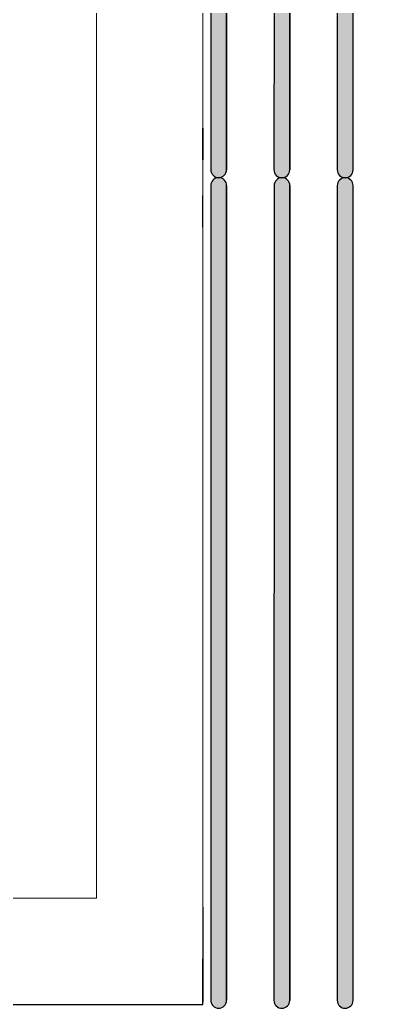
# Model space of a CAD drawing. Header units: centimetres. Extents: x 54005 to 61405, y 90310 to 94744.
# Drawn here: x 56598.5 to 56645.3, y 91951 to 92076 of the extents above; entities that cross this region are included whole.
import ezdxf

# ---------------------------------------------------------------- set-up
doc = ezdxf.new("R2010")
doc.units = ezdxf.units.CM
doc.header["$LTSCALE"] = 25
doc.layers.get('0').update_dxf_attribs({"lineweight": 0})
doc.layers.add('OC-Mutfak_Ekipman', color=252, linetype='Continuous')

# ---------------------------------------------------------------- blocks, each defined once
blk = doc.blocks.new('ekmek')
at = {"layer": 'OC-Mutfak_Ekipman'}
h = blk.add_hatch(color=256, dxfattribs=at)
h.dxf.hatch_style = 1
h.paths.add_polyline_path([(2465.85, 3789.55, 0.414197), (2464.85, 3788.55), (2464.84, 3692.86, 0.41423), (2465.84, 3691.86, 0.414197), (2466.84, 3692.86), (2466.85, 3788.55, 0.41423)])
h.paths.add_polyline_path([(2457.85, 3789.55, 0.414197), (2456.85, 3788.55), (2456.84, 3692.86, 0.41423), (2457.84, 3691.86, 0.414197), (2458.84, 3692.86), (2458.85, 3788.55, 0.41423)])
h.paths.add_polyline_path([(2449.85, 3789.55, 0.414197), (2448.85, 3788.55), (2448.84, 3692.86, 0.41423), (2449.84, 3691.86, 0.414197), (2450.84, 3692.86), (2450.85, 3788.55, 0.41423)])
h.paths.add_polyline_path([(2441.85, 3789.55, 0.414197), (2440.85, 3788.55), (2440.84, 3692.86, 0.41423), (2441.84, 3691.86, 0.414197), (2442.84, 3692.86), (2442.85, 3788.55, 0.41423)])
h.paths.add_polyline_path([(2433.85, 3789.56, 0.414197), (2432.85, 3788.56), (2432.84, 3692.87, 0.41423), (2433.84, 3691.87, 0.414197), (2434.84, 3692.87), (2434.85, 3788.56, 0.41423)])
h = blk.add_hatch(color=256, dxfattribs=at)
h.dxf.hatch_style = 1
h.paths.add_polyline_path([(2464.84, 3587.86, 0.414227), (2465.84, 3586.86, 0.4142), (2466.84, 3587.86), (2466.85, 3690.86, 0.414227), (2465.85, 3691.86, 0.4142), (2464.85, 3690.86)])
h.paths.add_polyline_path([(2456.84, 3587.86, 0.414227), (2457.84, 3586.86, 0.4142), (2458.84, 3587.86), (2458.85, 3690.86, 0.414227), (2457.85, 3691.86, 0.4142), (2456.85, 3690.86)])
h.paths.add_polyline_path([(2448.84, 3587.86, 0.414227), (2449.84, 3586.86, 0.4142), (2450.84, 3587.86), (2450.85, 3690.86, 0.414227), (2449.85, 3691.86, 0.4142), (2448.85, 3690.86)])
h.paths.add_polyline_path([(2442.85, 3690.86, 0.414227), (2441.85, 3691.86, 0.4142), (2440.85, 3690.86), (2440.84, 3587.86, 0.414227), (2441.84, 3586.86, 0.4142), (2442.84, 3587.86)])
h.paths.add_polyline_path([(2432.84, 3587.87, 0.414227), (2433.84, 3586.87, 0.4142), (2434.84, 3587.87), (2434.85, 3690.87, 0.414227), (2433.85, 3691.87, 0.4142), (2432.85, 3690.87)])
for points in [[(2431.85, 3787.29), (2361.85, 3787.29), (2361.85, 3587.29), (2431.85, 3587.29)], [(2418.38, 3773.82), (2375.33, 3773.82), (2375.33, 3600.77), (2418.38, 3600.77)]]:
    blk.add_lwpolyline(points, close=True)
for p, q in [((2432.85, 3788.56), (2432.84, 3692.87)), ((2434.85, 3788.56), (2434.84, 3692.87)), ((2434.84, 3692.87), (2434.85, 3788.56)), ((2440.85, 3788.55), (2440.84, 3692.86)), ((2442.85, 3788.55), (2442.84, 3692.86)), ((2442.84, 3692.86), (2442.85, 3788.55)), ((2448.85, 3788.55), (2448.84, 3692.86)), ((2450.84, 3692.86), (2450.85, 3788.55)), ((2431.84, 3698.13), (2431.84, 3694.13)), ((2431.84, 3694.13), (2431.84, 3698.13)), ((2433.84, 3691.87), (2433.84, 3691.87)), ((2433.85, 3691.87), (2433.85, 3691.87)), ((2433.85, 3691.73), (2433.85, 3691.73)), ((2435.85, 3691.73), (2435.85, 3691.73)), ((2441.84, 3691.86), (2441.84, 3691.86)), ((2441.85, 3691.86), (2441.85, 3691.86)), ((2441.85, 3691.73), (2441.85, 3691.73)), ((2449.84, 3691.86), (2449.84, 3691.86)), ((2449.85, 3691.86), (2449.85, 3691.86)), ((2449.85, 3691.73), (2449.85, 3691.73)), ((2432.85, 3690.87), (2432.84, 3587.87)), ((2434.85, 3690.87), (2434.84, 3587.87)), ((2434.84, 3587.87), (2434.85, 3690.87)), ((2440.85, 3690.86), (2440.84, 3587.86)), ((2442.85, 3690.86), (2442.84, 3587.86)), ((2442.84, 3587.86), (2442.85, 3690.86)), ((2448.85, 3690.86), (2448.84, 3587.86)), ((2450.84, 3587.86), (2450.85, 3690.86)), ((2431.85, 3685.6), (2431.85, 3689.6)), ((2431.85, 3685.6), (2431.85, 3689.6)), ((2431.85, 3599.65), (2431.85, 3587.65)), ((2431.84, 3593.13), (2431.84, 3589.13)), ((2431.84, 3589.13), (2431.84, 3593.13)), ((2431.85, 3587.29), (2431.85, 3590.17)), ((2431.85, 3587.29), (2361.85, 3587.29)), ((2433.84, 3586.87), (2433.84, 3586.87)), ((2441.84, 3586.86), (2441.84, 3586.86)), ((2449.84, 3586.86), (2449.84, 3586.86))]:
    blk.add_line(p, q, dxfattribs=at)
for centre, start, end in [((2433.84, 3692.87), 179.9963, 269.9963), ((2433.84, 3692.87), 269.9963, 359.9963), ((2441.84, 3692.86), 179.9963, 269.9963), ((2441.84, 3692.86), 269.9963, 359.9963), ((2449.84, 3692.86), 179.9963, 269.9963), ((2449.84, 3692.86), 269.9963, 359.9963), ((2433.85, 3690.87), 89.9963, 179.9963), ((2433.85, 3690.87), 359.9963, 89.9963), ((2441.85, 3690.86), 89.9963, 179.9963), ((2441.85, 3690.86), 359.9963, 89.9963), ((2449.85, 3690.86), 89.9963, 179.9963), ((2449.85, 3690.86), 359.9963, 89.9963), ((2433.84, 3587.87), 179.9963, 269.9963), ((2433.84, 3587.87), 269.9963, 359.9963), ((2441.84, 3587.86), 179.9963, 269.9963), ((2441.84, 3587.86), 269.9963, 359.9963), ((2449.84, 3587.86), 179.9963, 269.9963), ((2449.84, 3587.86), 269.9963, 359.9963)]:
    blk.add_arc(centre, 1, start, end, dxfattribs=at)

msp = doc.modelspace()

# ---------------------------------------------------------------- block references
msp.add_blockref('ekmek', (54189.79, 88364.17))

doc.saveas('drawing.dxf')
